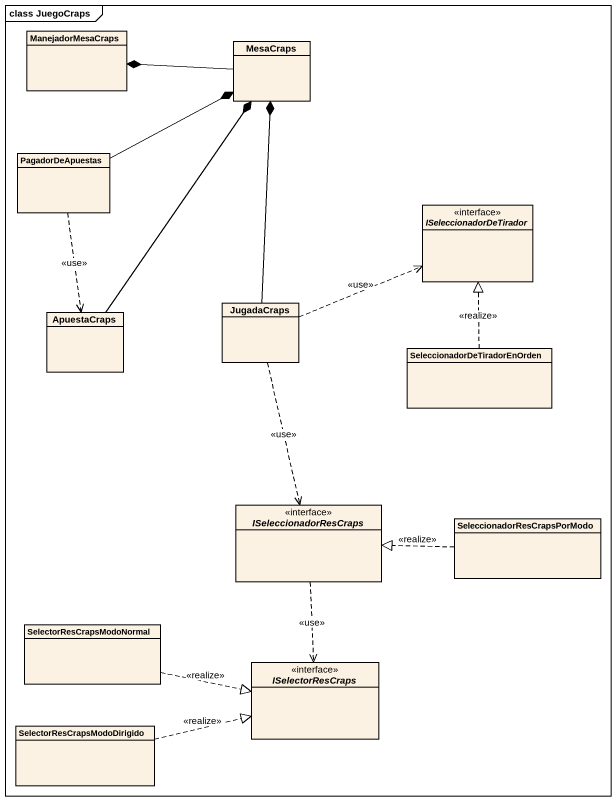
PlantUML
@startuml
mainframe class JuegoCraps
hide circle
hide empty members
class ManejadorMesaCraps
class MesaCraps
class PagadorDeApuestas
interface ISeleccionadorDeTirador <<interface>>
class ApuestaCraps
class JugadaCraps
class "SeleccionadorDeTiradorEnOrden" as SeleccionadorDeTiradorEnOrde
interface ISeleccionadorResCraps <<interface>>
class SeleccionadorResCrapsPorModo
class SelectorResCrapsModoNormal
interface ISelectorResCraps <<interface>>
class SelectorResCrapsModoDirigido
MesaCraps -left-* ManejadorMesaCraps
PagadorDeApuestas -right-* MesaCraps
PagadorDeApuestas ..> ApuestaCraps : <<use>>
ApuestaCraps -up-* MesaCraps
JugadaCraps -up-* MesaCraps
JugadaCraps .right.> ISeleccionadorDeTirador : <<use>>
JugadaCraps ..> ISeleccionadorResCraps : <<use>>
SeleccionadorDeTiradorEnOrde .up.|> ISeleccionadorDeTirador : <<realize>>
ISeleccionadorResCraps ..> ISelectorResCraps : <<use>>
SeleccionadorResCrapsPorModo .left.|> ISeleccionadorResCraps : <<realize>>
SelectorResCrapsModoNormal .right.|> ISelectorResCraps : <<realize>>
SelectorResCrapsModoDirigido .right.|> ISelectorResCraps : <<realize>>
@enduml
